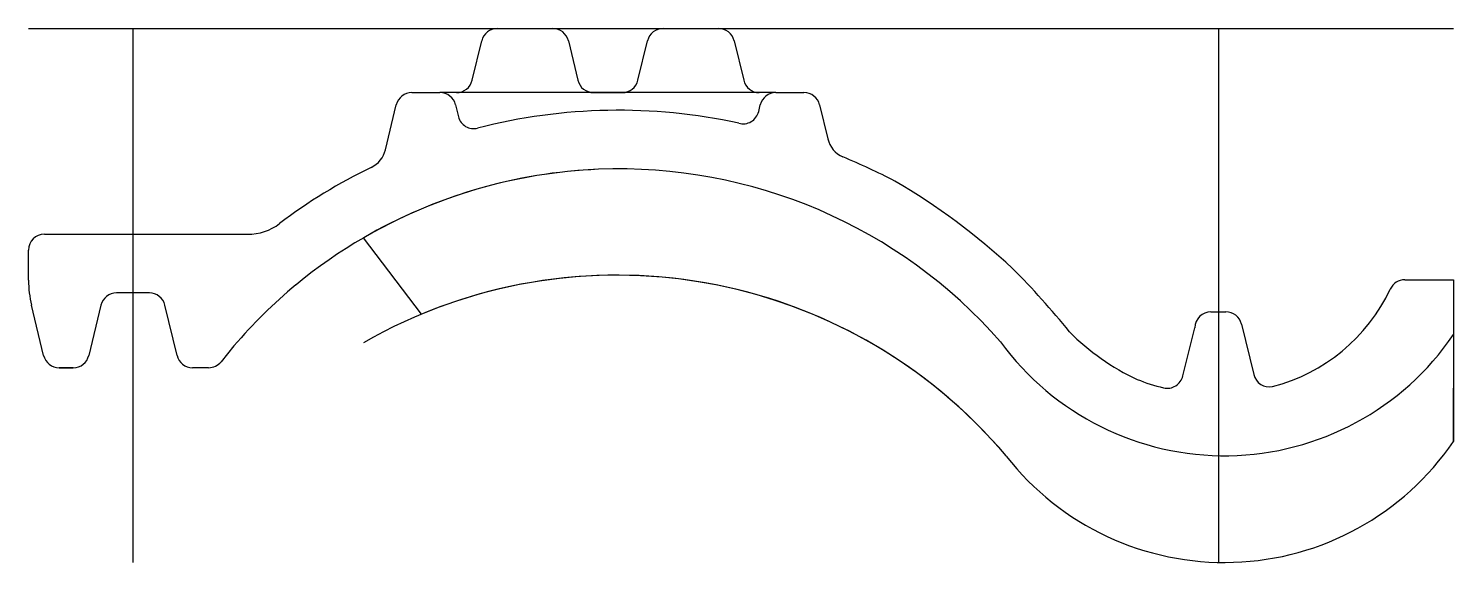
# Model space of a CAD drawing. Extents: x -20 to 247, y -100 to 0.
import ezdxf

# ---------------------------------------------------------------- set-up
doc = ezdxf.new("R2010")
doc.units = 0
doc.layers.get('0').update_dxf_attribs({"linetype": 'CONTINUOUS'})

msp = doc.modelspace()

# ---------------------------------------------------------------- linework, layer by layer
at = {"linetype": 'CONTINUOUS'}
for p, q in [((-19.57, 0), (247.48, 0)), ((0, 0), (0, -100.02)), ((68.27, 0), (78.68, 0)), ((68.27, 0), (78.68, 0)), ((99.35, 0), (109.76, 0)), ((99.35, 0), (109.76, 0)), ((203.43, 0), (203.43, -100.02)), ((63.57, -9.7), (65.36, -2.3)), ((63.57, -9.7), (65.36, -2.3)), ((81.6, -2.3), (83.39, -9.7)), ((81.6, -2.3), (83.39, -9.7)), ((94.64, -9.7), (96.43, -2.3)), ((94.64, -9.7), (96.43, -2.3)), ((112.67, -2.3), (114.46, -9.7)), ((112.67, -2.3), (114.46, -9.7)), ((52.27, -12), (57.54, -12)), ((52.27, -12), (57.54, -12)), ((120.49, -12), (57.54, -12)), ((86.3, -12), (60.65, -12)), ((86.3, -12), (91.73, -12)), ((117.38, -12), (91.73, -12)), ((120.49, -12), (125.76, -12)), ((120.49, -12), (125.76, -12)), ((47.32, -22.72), (49.35, -14.3)), ((47.32, -22.72), (49.35, -14.3)), ((60.46, -14.3), (61, -16.53)), ((60.46, -14.3), (61, -16.53)), ((117.27, -15.55), (117.57, -14.3)), ((117.27, -15.55), (117.57, -14.3)), ((128.68, -14.3), (130.22, -20.66)), ((128.68, -14.3), (130.22, -20.66)), ((-16.57, -38.53), (21.5, -38.53)), ((-16.57, -38.53), (21.5, -38.53)), ((54.1, -53.51), (43.19, -39.22)), ((-19.57, -47.15), (-19.57, -41.53)), ((-19.57, -47.15), (-19.57, -41.53)), ((238.35, -47.07), (247.48, -47.07)), ((238.35, -47.07), (247.48, -47.07)), ((247.48, -47.07), (247.48, -57.34)), ((247.48, -47.07), (247.48, -57.34)), ((3.07, -49.53), (-3.07, -49.53)), ((3.07, -49.53), (-3.07, -49.53)), ((-16.74, -61.23), (-19.01, -51.84)), ((-16.74, -61.23), (-19.01, -51.84)), ((-5.99, -51.82), (-8.26, -61.23)), ((-5.99, -51.82), (-8.26, -61.23)), ((8.26, -61.23), (5.99, -51.82)), ((8.26, -61.23), (5.99, -51.82)), ((202.03, -53.07), (204.83, -53.07)), ((202.03, -53.07), (204.83, -53.07)), ((196.77, -65.08), (199.03, -56.07)), ((196.77, -65.08), (199.03, -56.07)), ((207.74, -55.36), (210.06, -64.79)), ((207.74, -55.36), (210.06, -64.79)), ((247.48, -57.34), (247.48, -77.34)), ((18.92, -59.45), (16.51, -62.42)), ((18.92, -59.45), (16.51, -62.42)), ((-11.17, -63.53), (-13.83, -63.53)), ((-13.83, -63.53), (-11.17, -63.53)), ((14.18, -63.53), (11.17, -63.53)), ((14.18, -63.53), (11.17, -63.53)), ((247.48, -77.34), (247.48, -67.34))]:
    msp.add_line(p, q, dxfattribs=at)
for centre, radius, start, end in [((68.28, -3), 3, 90.1374, 166.5068), ((68.28, -3), 3, 90.1374, 166.5068), ((78.68, -3), 3, 13.4934, 90.0537), ((78.68, -3), 3, 13.4934, 90.0537), ((99.35, -3), 3, 89.9463, 166.5066), ((99.35, -3), 3, 89.9463, 166.5066), ((109.75, -3), 3, 13.4932, 89.8626), ((109.75, -3), 3, 13.4932, 89.8626), ((60.65, -9), 3, 269.9463, 346.5066), ((60.65, -9), 3, 269.9463, 346.5066), ((86.31, -9), 3, 193.4932, 269.8626), ((86.31, -9), 3, 193.4932, 269.8626), ((91.72, -9), 3, 270.1374, 346.5068), ((91.72, -9), 3, 270.1374, 346.5068), ((117.38, -9), 3, 193.4934, 270.0537), ((117.38, -9), 3, 193.4934, 270.0537), ((52.27, -15), 3, 89.9463, 166.5066), ((52.27, -15), 3, 89.9463, 166.5066), ((57.54, -15), 3, 13.4934, 90.0537), ((57.54, -15), 3, 13.4934, 90.0537), ((120.49, -15), 3, 89.9463, 166.5066), ((120.49, -15), 3, 89.9463, 166.5066), ((125.76, -15), 3, 13.4934, 90.0537), ((125.76, -15), 3, 13.4934, 90.0537), ((91.01, -121.32), 106, 77.7275, 104.4264), ((91.01, -121.32), 106, 77.7275, 104.4264), ((114.35, -14.84), 3.01, 254.4875, 346.3496), ((114.35, -14.84), 3.01, 254.4875, 346.3496), ((63.84, -15.84), 2.92, 193.6425, 285.1348), ((63.84, -15.84), 2.92, 193.6425, 285.1348), ((135.08, -19.49), 5, 193.5759, 246.1678), ((135.08, -19.49), 5, 193.5759, 246.1678), ((42.46, -21.54), 5, 296.231, 346.4072), ((42.46, -21.54), 5, 296.231, 346.4072), ((85.88, -112.68), 95.95, 115.4376, 127.4943), ((85.88, -112.68), 95.95, 115.4376, 127.4943), ((91.12, -121.62), 95.32, 92.3192, 129.4426), ((91.12, -121.62), 95.32, 92.3192, 129.4426), ((91.1, -121.62), 95.32, 92.3111, 120.1763), ((91.11, -121.41), 95.11, 41.2754, 92.3201), ((91.11, -121.41), 95.11, 41.2754, 92.3201), ((91.11, -121.41), 95.11, 41.2754, 92.3201), ((77.69, -156.27), 143.34, 62.9877, 67.2755), ((77.69, -156.27), 143.34, 62.9877, 67.2755), ((80.04, -136.01), 124.42, 47.0373, 59.7151), ((80.04, -136.01), 124.42, 47.0373, 59.7151), ((21.51, -28.53), 10, 269.9613, 306.6785), ((21.51, -28.53), 10, 269.9613, 306.6785), ((-16.57, -41.53), 3, 90, 180), ((-16.57, -41.53), 3, 90, 180), ((61.64, -148.71), 146.34, 38.9028, 45.1517), ((61.64, -148.71), 146.34, 38.9028, 45.1517), ((0.43, -47.14), 20, 180.0276, 193.5905), ((0.43, -47.14), 20, 180.0276, 193.5905), ((93.19, -123.38), 98, 129.727, 139.28), ((93.19, -123.38), 98, 129.727, 139.28), ((90.71, -141.7), 95.49, 40.1917, 119.8347), ((90.71, -141.7), 95.49, 40.1921, 112.5417), ((238.35, -50.07), 3, 90.0491, 155.1654), ((238.35, -50.07), 3, 90.0491, 155.1654), ((-3.08, -52.53), 3, 89.9002, 166.3102), ((-3.08, -52.53), 3, 89.9002, 166.3102), ((3.08, -52.53), 3, 13.6898, 90.0998), ((3.08, -52.53), 3, 13.6898, 90.0998), ((205.2, -34.51), 33.62, 284.409, 334.8231), ((205.2, -34.51), 33.62, 284.409, 334.8231), ((202.03, -56.07), 3, 90, 180), ((202.03, -56.07), 3, 90, 180), ((204.83, -56.07), 3, 13.6898, 89.9088), ((204.83, -56.07), 3, 13.6898, 89.9088), ((204.57, -28.08), 51.94, 216.0829, 325.7123), ((204.57, -28.08), 51.94, 216.0829, 325.7123), ((204.57, -28.08), 51.94, 216.0829, 325.7123), ((206.62, -26.03), 43.76, 224.7057, 245.1043), ((206.62, -26.03), 43.76, 224.7057, 245.1043), ((-13.82, -60.53), 3, 193.4932, 269.8626), ((-13.82, -60.53), 3, 193.4932, 269.8626), ((-11.18, -60.53), 3, 270.1374, 346.5068), ((-11.18, -60.53), 3, 270.1374, 346.5068), ((11.18, -60.53), 3, 193.4932, 269.8626), ((11.18, -60.53), 3, 193.4932, 269.8626), ((14.22, -60.62), 2.91, 269.1485, 321.7972), ((14.22, -60.62), 2.91, 269.1485, 321.7972), ((199.6, -38.56), 29.45, 247.2362, 257.3584), ((199.6, -38.56), 29.45, 247.2362, 257.3584), ((193.85, -64.38), 3, 256.4669, 346.5713), ((193.85, -64.38), 3, 256.4669, 346.5713), ((212.96, -64.17), 2.96, 192.001, 281.9857), ((212.96, -64.17), 2.96, 192.001, 281.9857), ((204.56, -48.08), 51.94, 218.0275, 325.7167), ((204.56, -48.08), 51.94, 218.0275, 325.7167)]:
    msp.add_arc(centre, radius, start, end, dxfattribs=at)

doc.saveas('drawing.dxf')
